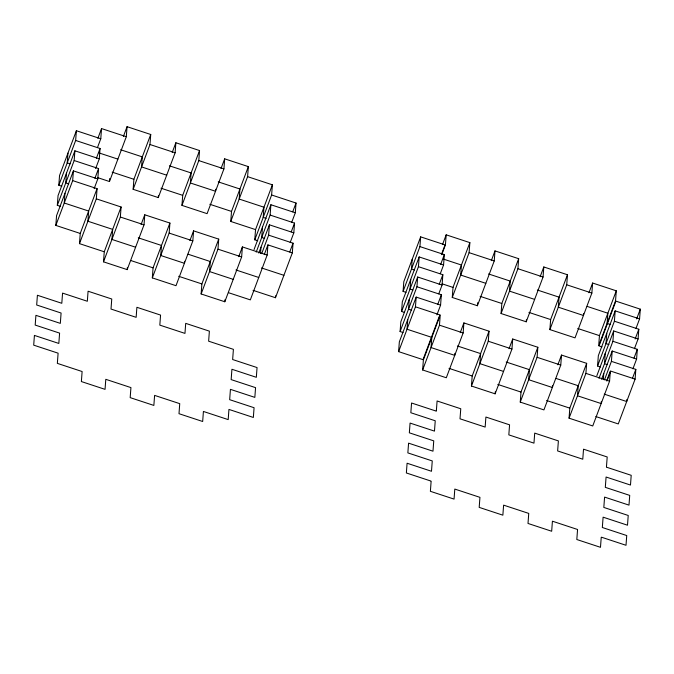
<?xml version="1.0" encoding="UTF-8"?>
<svg xmlns="http://www.w3.org/2000/svg" width="674" height="674" viewBox="0 0 674 674"><rect width="100%" height="100%" fill="white"/><g stroke="black" fill="none" stroke-linecap="round" stroke-linejoin="round"><path stroke-width="1.01" d="M228.52 292.701L250.324 299.879L267.165 255.075L242.387 246.92L241.646 256.963L224.804 301.758L201.13 293.965L217.972 249.169L218.713 239.127L193.581 230.853L192.831 240.888L175.998 285.692L152.324 277.899L169.157 233.094L169.907 223.06L144.767 214.787L144.025 224.821L127.184 269.625L103.51 261.832L104.251 251.79L79.481 243.634L80.24 233.448L55.832 225.411L56.557 215.68L73.399 170.876L97.806 178.913L94.141 188.653M60.256 206.303L57.324 205.334L58.048 195.603L74.89 150.799L99.289 158.837L95.632 168.576M61.747 186.226L58.815 185.257L59.539 175.526L76.381 130.722L100.78 138.76L97.486 147.522M64.974 193.278L64.257 203.009L88.656 211.046L87.906 221.232L112.676 229.387L111.926 239.43L135.6 247.223M66.465 173.201L65.74 182.94L68.672 183.901M67.956 153.124L67.231 162.864L70.163 163.824M55.832 225.411L72.674 180.615L73.399 170.876M57.324 205.334L74.165 160.538L74.89 150.799M58.815 185.257L75.656 140.462L76.381 130.722M79.481 243.634L96.323 198.838L97.081 188.644L72.674 180.615M97.806 178.913L98.573 168.567L74.165 160.538M99.289 158.837L100.064 148.499L75.656 140.462M100.78 138.76L101.538 128.574L126.308 136.721L109.474 181.525L97.578 177.607M109.474 181.525L109.694 178.517M103.51 261.832L120.351 217.028L121.093 206.994L96.323 198.838M126.308 136.721L127.057 126.687L150.732 134.48L149.982 144.514L133.149 189.318L158.28 197.592L175.122 152.796L175.863 142.753L199.538 150.546L198.796 160.589L181.955 205.385L207.095 213.658L223.937 168.862L224.678 158.828L248.352 166.621L247.602 176.655L230.769 221.451L255.539 229.607L254.78 239.801L257.712 240.761M127.184 269.625L127.335 267.612M133.149 189.318L133.89 179.284L150.732 134.48M152.324 277.899L153.065 267.856L169.907 223.06M158.28 197.592L158.432 195.586M181.955 205.385L182.705 195.35L199.538 150.546M184.566 261.285L184.415 263.29L160.741 255.497L161.482 245.462L138.28 237.821M201.13 293.965L201.88 283.931L218.713 239.127M215.663 189.251L215.512 191.264L190.38 182.983L191.121 172.948L169.418 165.804M224.804 301.758L224.956 299.753M230.769 221.451L231.511 211.417L248.352 166.621M260.526 253.416L260.99 247.215M262.481 227.138L261.714 237.475L264.638 238.436M267.165 255.075L267.915 244.889L292.322 252.918L275.481 297.723L253.028 290.334M261.689 253.651L268.64 235.15L269.406 224.813L293.813 232.842L290.157 242.581M256.221 252.084L270.131 215.073L270.897 204.736L295.305 212.773L291.64 222.513M254.78 239.801L271.622 194.997L272.38 184.811L247.602 176.655M275.481 297.723L275.632 295.776M292.322 252.918L293.047 243.188L268.64 235.15M293.813 232.842L294.538 223.111L270.131 215.073M295.305 212.773L296.029 203.034L271.622 194.997M416.178 297.091L415.454 306.822L439.861 314.859L423.019 359.663L398.62 351.626L399.337 341.887L416.178 297.091L440.585 305.12L436.921 314.859M403.035 332.509L400.103 331.549L400.828 321.81L417.669 277.014L442.077 285.043L438.782 293.813M404.526 312.441L401.594 311.472L402.319 301.733L419.161 256.937L443.568 264.975L440.274 273.737M406.018 292.364L403.086 291.395L403.81 281.665L420.652 236.86L445.059 244.898L441.394 254.637M407.762 319.484L407.037 329.224L431.444 337.261M409.253 299.416L408.528 309.147L411.452 310.116M410.744 279.339L410.019 289.07L412.943 290.039M412.227 259.263L411.511 268.993L414.434 269.962M400.103 331.549L416.945 286.753L417.669 277.014M401.594 311.472L418.436 266.677L419.161 256.937M403.086 291.395L419.927 246.6L420.652 236.86M422.632 369.967L423.382 359.933L440.215 315.129L439.473 325.171L422.632 369.967L446.306 377.76L463.148 332.964L463.889 322.922L489.029 331.195L488.279 341.238L471.446 386.034L495.12 393.827L511.954 349.031L512.703 338.997L537.835 347.27L537.094 357.304L520.252 402.108L543.926 409.902L560.768 365.097L561.509 355.063L586.65 363.337L585.908 373.371L569.067 418.175L592.741 425.968L609.574 381.164L610.324 371.13L606.659 380.869M431.798 337.531L431.048 347.565L454.723 355.358L454.874 353.353M440.585 305.12L441.352 294.782L416.945 286.753M442.077 285.043L442.843 274.706L418.436 266.677M443.568 264.975L444.334 254.629L419.927 246.6M616.289 290.823L599.447 335.627L598.697 345.661L615.539 300.865L616.289 290.823L592.615 283.029L591.865 293.072L575.023 337.868L549.891 329.594L566.724 284.799L567.474 274.756L543.8 266.963L543.059 277.006L526.217 321.801L501.077 313.528L517.918 268.724L518.66 258.69L494.986 250.897L494.244 260.931L477.403 305.735L452.271 297.461L469.104 252.657L469.854 242.623L446.18 234.83L445.43 244.864L441.773 254.603M431.124 481.278L430.383 491.312L454.057 499.105L454.798 489.071L479.939 497.345L479.189 507.379L502.863 515.172L503.613 505.138L528.745 513.411L528.003 523.454L551.677 531.247L552.419 521.204L577.559 529.486L576.818 539.52L600.483 547.313L601.233 537.279M436.339 411.014L437.089 400.971L460.763 408.764L460.013 418.807L485.154 427.08L485.895 417.038L509.569 424.831L508.828 434.873L533.968 443.147L534.709 433.112L558.384 440.906L557.634 450.94L582.774 459.213L583.524 449.179L607.198 456.972L606.448 467.006M452.271 297.461L453.012 287.419L469.854 242.623M471.446 386.034L472.188 375.999L489.029 331.195M477.403 305.735L477.63 302.719M495.12 393.827L495.264 391.821M501.077 313.528L501.827 303.485L518.66 258.69M520.252 402.108L521.002 392.066L537.835 347.27M526.217 321.801L526.369 319.796M549.891 329.594L550.633 319.56L567.474 274.756M552.495 385.494L552.343 387.499L528.677 379.706L529.419 369.672L506.216 362.031M569.067 418.175L569.808 408.141L586.65 363.337M583.6 313.461L583.448 315.474L558.308 307.192L559.058 297.158L537.355 290.014M600.492 366.976L597.568 366.007L598.335 355.67L615.168 310.874L639.575 318.903L635.919 328.642M601.309 401.561L601.157 403.566L577.483 395.773L578.233 385.739L555.991 378.417M607.122 323.267L607.864 313.225L587.155 306.409M603.314 379.631L603.769 373.421M605.26 353.344L604.494 363.69L607.426 364.651M606.752 333.268L605.985 343.614L608.917 344.574M604.468 379.866L611.419 361.365L612.194 351.028L636.593 359.057L632.937 368.796M599.001 378.299L612.91 341.288L613.677 330.951L638.084 338.98L634.428 348.719M597.568 366.007L614.402 321.212L615.168 310.874M626.828 399.589L626.685 401.536L604.233 394.138M595.816 416.54L618.269 423.938L635.102 379.133L635.826 369.394L611.419 361.365M636.593 359.057L637.318 349.317L612.91 341.288M638.084 338.98L638.809 329.249L614.402 321.212M639.575 318.903L640.3 309.172L615.893 301.135L599.051 345.939L601.983 346.899M97.882 138.313L101.538 128.574M96.399 158.238L100.064 148.499M94.908 178.307L98.573 168.567M80.24 233.448L97.081 188.644M123.393 136.426L127.057 126.687M104.251 251.79L121.093 206.994M141.11 224.526L144.767 214.787M172.207 152.493L175.863 142.753M189.916 240.593L193.581 230.853M221.021 168.559L224.678 158.828M238.731 256.659L242.387 246.92M255.539 229.607L272.38 184.811M254.056 249.532L270.897 204.736M258.791 253.053L269.406 224.813M264.259 254.629L267.915 244.889M292.735 211.796L296.029 203.034M291.244 231.873L294.538 223.111M289.753 251.95L293.047 243.188M398.62 351.626L415.454 306.822M442.515 244.569L446.18 234.83M440.67 264.368L444.334 254.629M439.178 284.445L442.843 274.706M437.696 304.522L441.352 294.782M460.232 332.661L463.889 322.922M491.329 260.636L494.986 250.897M509.039 348.728L512.703 338.997M540.144 276.702L543.8 266.963M557.853 364.803L561.509 355.063M588.95 292.769L592.615 283.029M596.844 375.747L613.677 330.951M601.579 379.268L612.194 351.028M607.038 380.835L610.703 371.096L635.102 379.133M636.635 318.912L640.3 309.172M635.152 338.988L638.809 329.249M634.023 358.088L637.318 349.317M632.532 378.165L635.826 369.394M149.982 144.514L175.122 152.796M198.796 160.589L223.937 168.862M469.104 252.657L494.244 260.931M517.918 268.724L543.059 277.006M566.724 284.799L591.865 293.072M120.612 149.738L142.307 156.882L141.565 166.916L166.705 175.189M218.233 181.87L239.936 189.015L239.186 199.057L263.955 207.213L263.205 217.399L266.129 218.359M443.677 259.178L461.429 265.017L460.687 275.059L485.828 283.333M488.54 273.947L510.243 281.092L509.502 291.126L534.634 299.399M99.061 152.931L117.891 159.123M607.476 323.537L610.4 324.497M112.187 172.14L133.89 179.284M161.002 188.206L182.705 195.35M209.808 204.273L231.511 211.417M442.161 283.847L453.012 287.419M480.124 296.341L501.827 303.485M528.93 312.416L550.633 319.56M577.744 328.482L599.447 335.627M120.351 217.028L144.025 224.821M169.157 233.094L192.831 240.888M217.972 249.169L241.646 256.963M439.473 325.171L463.148 332.964M488.279 341.238L511.954 349.031M537.094 357.304L560.768 365.097M585.908 373.371L609.574 381.164M261.453 267.932L283.906 275.321M188.063 254.208L210.296 261.529L209.555 271.563L233.221 279.356M235.951 269.971L258.74 277.477M457.402 345.964L480.604 353.597L479.863 363.64L503.537 371.433M130.832 260.535L153.065 267.856M178.669 276.289L201.88 283.931M448.985 368.358L472.188 375.999M497.8 384.433L521.002 392.066M546.606 400.499L569.808 408.141M435.968 411.039L411.561 403.01L410.837 412.741L435.244 420.778L434.477 431.116L410.07 423.078L409.345 432.818L433.753 440.855L432.986 451.192L408.579 443.155L407.854 452.894L432.261 460.932L431.495 471.269L407.088 463.232L406.363 472.971L430.77 481.009M606.802 467.284L631.209 475.313L630.485 485.053L606.078 477.015L605.311 487.353L629.718 495.39L628.994 505.129L604.586 497.092L603.82 507.429L628.227 515.467L627.502 525.206L603.104 517.169L602.329 527.506L626.736 535.544L626.011 545.283L601.612 537.245M34.425 335.408L33.7 345.147L58.107 353.184L57.349 363.37L82.118 371.526L81.377 381.56L105.051 389.353L105.793 379.319L130.933 387.592L130.183 397.635L153.857 405.428L154.607 395.385L179.739 403.659L178.998 413.701L202.672 421.494L203.413 411.452L228.191 419.607L228.941 409.421L253.348 417.459L254.073 407.719L229.666 399.682L230.432 389.345L254.839 397.382L255.564 387.643L231.157 379.605L231.923 369.268L256.331 377.305L257.055 367.566L232.648 359.537L233.406 349.343L208.637 341.187L209.378 331.153L185.704 323.36L184.962 333.394L159.822 325.121L160.564 315.087L136.889 307.293L136.148 317.328L111.008 309.054L111.758 299.012L88.083 291.219L87.334 301.261L62.564 293.106L61.806 303.292L37.407 295.263L36.682 304.993L61.09 313.031L60.323 323.368L35.916 315.331L35.191 325.07L59.598 333.108L58.832 343.445L34.425 335.408"/></g></svg>
